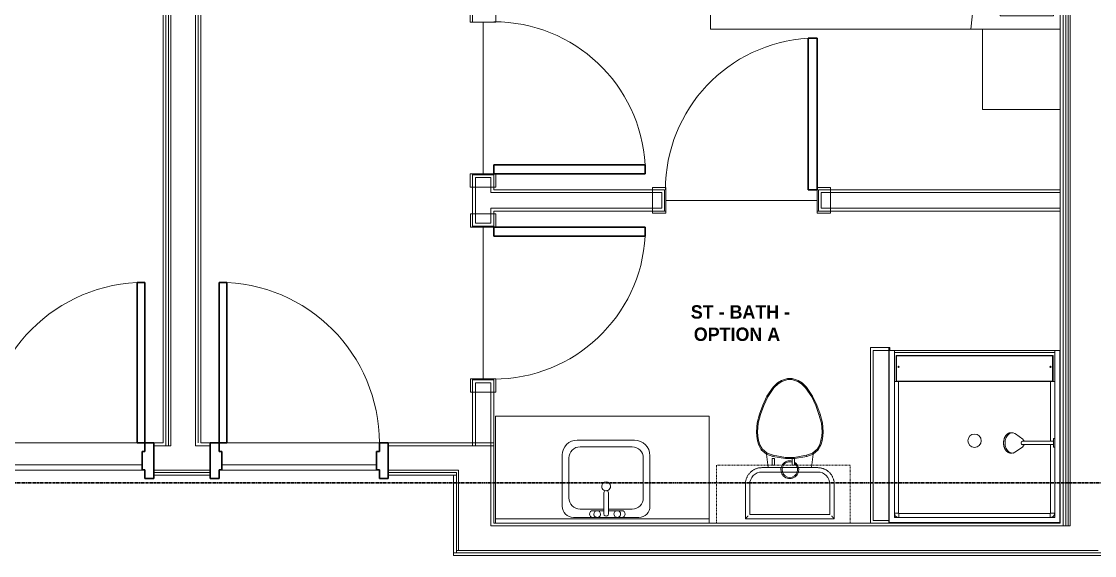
# Model space of a CAD drawing. Header units: inches. Extents: x -4093 to -1777, y 9773 to 12264.
# Drawn here: x -2750.8 to -2509.9, y 10450.9 to 10570.7 of the extents above; entities that cross this region are included whole.
import ezdxf

# ---------------------------------------------------------------- set-up
doc = ezdxf.new("R2010")
doc.units = ezdxf.units.IN
doc.header["$MEASUREMENT"] = 0
doc.linetypes.add('Dash', pattern=[0.25, 0.125, -0.125])
doc.linetypes.add('Grid Line 1_2_', pattern=[0.875, 0.5, -0.125, 0.125, -0.125])
for name, color, linetype, lineweight in [('0-1', 7, 'Continuous', 5), ('0-2', 7, 'Continuous', 9), ('0-3', 8, 'Continuous', 9), ('A-AREA-IDEN', 2, 'Continuous', 9), ('A-DOOR-1', 7, 'Continuous', 9), ('A-DOOR-2', 10, 'Continuous', 30), ('A-DOOR-FRAM-1', 10, 'Continuous', 30), ('A-FLOR-1', 7, 'Continuous', 9), ('A-FLOR-2', 192, 'Continuous', 9), ('A-WALL-1', 7, 'Continuous', 9), ('A-WALL-2', 250, 'Continuous', 18), ('I-FURN-1', 7, 'Continuous', 9), ('I-WALL-1', 7, 'Continuous', 9), ('P-SANR-FIXT-1', 7, 'Continuous', 9), ('Q-CASE-1', 7, 'Continuous', 9), ('Q-CASE-2', 7, 'Dash', 9), ('S-GRID-1', 1, 'Grid Line 1_2_', 30)]:
    doc.layers.add(name, color=color, linetype=linetype, lineweight=lineweight)
doc.styles.add('Century Gothic_B', font='GOTHICB.TTF', dxfattribs={"height": 3})

# ---------------------------------------------------------------- blocks, each defined once
blk = doc.blocks.new('SWING - SINGLE - FLUSH - SWING - FLUSH - 2-10 x 6-8 - PRIVACY-4346066-BACKGROUND - 3RD FLOOR')
at = {"layer": 'A-DOOR-1'}
for p, q in [((-17, 2.87), (-20, 2.87)), ((-20, 2.87), (-20, -2.38)), ((-17, -2.38), (-17, 2.87)), ((20, 2.87), (17, 2.87)), ((17, 2.87), (17, -2.38)), ((20, -2.38), (20, 2.87)), ((-20, -2.38), (-17, -2.38)), ((-17, -2.38), (-20, -2.38)), ((-20, -2.38), (-20, -2.88)), ((-17, -2.88), (-17, -2.38)), ((17, -2.38), (20, -2.38)), ((20, -2.38), (17, -2.38)), ((17, -2.38), (17, -2.88)), ((20, -2.88), (20, -2.38)), ((-20, -2.88), (-17, -2.88)), ((17, -2.88), (20, -2.88))]:
    blk.add_line(p, q, dxfattribs=at)
blk.add_arc((17, 2.37), 34.07, 93.3657, 180, dxfattribs=at)
at = {"layer": 'A-DOOR-2'}
for p, q in [((15, 2.37), (15, 36.38)), ((17, 36.38), (15, 36.38)), ((17, 2.37), (17, 36.38)), ((17, 2.37), (15, 2.37))]:
    blk.add_line(p, q, dxfattribs=at)
blk = doc.blocks.new('SWING - SINGLE - FLUSH - SWING - FLUSH - 2-10 x 6-8 - PRIVACY-4346067-BACKGROUND - 3RD FLOOR')
at = {"layer": 'A-DOOR-1'}
for p, q in [((-17, 2.87), (-20, 2.87)), ((-20, 2.87), (-20, -2.38)), ((-17, -2.38), (-17, 2.87)), ((20, 2.87), (17, 2.87)), ((17, 2.87), (17, -2.38)), ((20, -2.38), (20, 2.87)), ((-20, -2.38), (-17, -2.38)), ((-17, -2.38), (-20, -2.38)), ((-20, -2.38), (-20, -2.88)), ((-17, -2.88), (-17, -2.38)), ((17, -2.38), (20, -2.38)), ((20, -2.38), (17, -2.38)), ((17, -2.38), (17, -2.88)), ((20, -2.88), (20, -2.38)), ((-20, -2.88), (-17, -2.88)), ((17, -2.88), (20, -2.88))]:
    blk.add_line(p, q, dxfattribs=at)
blk.add_arc((17, 2.37), 34.07, 93.3657, 180, dxfattribs=at)
at = {"layer": 'A-DOOR-2'}
for p, q in [((15, 2.37), (15, 36.38)), ((17, 36.38), (15, 36.38)), ((17, 2.37), (17, 36.38)), ((17, 2.37), (15, 2.37))]:
    blk.add_line(p, q, dxfattribs=at)
blk = doc.blocks.new('Bed-Standard - Queen 60_ x 79_-4200936-BACKGROUND - 3RD FLOOR')
at = {"layer": 'I-FURN-1'}
for p, q in [((-19.31, 41.3), (40.69, 41.3)), ((-19.31, -37.2), (-19.31, 41.3)), ((40.69, 41.3), (40.69, -37.2)), ((40.69, -23.7), (-19.31, -17.13)), ((-16.31, -23.7), (37.69, -23.7)), ((-16.31, -35.7), (-16.31, -23.7)), ((37.69, -35.7), (37.69, -23.7)), ((-16.31, -35.7), (37.69, -35.7))]:
    blk.add_line(p, q, dxfattribs=at)
blk = doc.blocks.new('M_Sink Vanity-Square - 500 x 440mm-1352614-BACKGROUND - 3RD FLOOR')
at = {"layer": 'P-SANR-FIXT-1'}
for p, q in [((7.96, 7.09), (-6.72, 7.09)), ((0.12, 5.22), (-5.22, 5.22)), ((3.62, 7.09), (-2.88, 7.09)), ((-2.88, 5.59), (0.12, 5.59)), ((0.12, 6.33), (0.12, 1.59)), ((1.12, 6.33), (1.12, 1.59)), ((1.12, 5.59), (3.62, 5.59)), ((6.46, 5.22), (1.12, 5.22)), ((-9.22, 4.59), (-9.22, -6.73)), ((-7.72, 2.72), (-7.72, -6.23)), ((8.96, -6.23), (8.96, 2.72)), ((10.46, -6.91), (10.46, 4.59)), ((-5.22, -8.73), (6.46, -8.73)), ((-5.72, -10.23), (7.14, -10.23))]:
    blk.add_line(p, q, dxfattribs=at)
for centre, radius, start, end in [((-6.72, 4.59), 2.5, 90, 180), ((-5.22, 2.72), 2.5, 90, 180), ((-2.88, 6.34), 0.75, 90, 270), ((-1.88, 6.34), 0.75, 360, 180), ((-1.88, 6.34), 0.75, 180, 0), ((0.62, 6.33), 0.5, 360, 180), ((2.62, 6.34), 0.75, 360, 180), ((2.62, 6.34), 0.75, 180, 360), ((3.62, 6.34), 0.75, 270, 90), ((6.46, 2.72), 2.5, 0, 90), ((7.96, 4.59), 2.5, 360, 90), ((0.62, 0.13), 1, 360, 180), ((0.62, 0.13), 1, 180, 0), ((0.62, 1.59), 0.5, 180, 0), ((-5.72, -6.73), 3.5, 180, 270), ((-5.22, -6.23), 2.5, 180, 270), ((6.46, -6.23), 2.5, 270, 0), ((7.14, -6.91), 3.32, 270, 0)]:
    blk.add_arc(centre, radius, start, end, dxfattribs=at)
blk = doc.blocks.new('Toilet-Domestic-3D - Toilet-Domestic-3D-V23-BACKGROUND - 3RD FLOOR')
at = {"layer": 'P-SANR-FIXT-1'}
for p, q in [((-3.74, 10), (-5.13, 8)), ((-3.55, 9.84), (-4.91, 7.88)), ((-2.74, 11), (-3.74, 10)), ((-3.55, 9.84), (-3.74, 10)), ((-2.59, 10.8), (-3.55, 9.84)), ((-1.87, 11.5), (-2.74, 11)), ((-2.59, 10.8), (-2.74, 11)), ((-1.77, 11.27), (-2.59, 10.8)), ((-0.5, 12), (-1.87, 11.5)), ((-1.77, 11.27), (-1.87, 11.5)), ((-0.46, 11.75), (-1.77, 11.27)), ((-0.46, 11.75), (-0.5, 12)), ((0.5, 12), (-0.5, 12)), ((0.46, 11.75), (-0.46, 11.75)), ((0.46, 11.75), (0.5, 12)), ((1.77, 11.27), (0.46, 11.75)), ((1.87, 11.5), (0.5, 12)), ((1.77, 11.27), (1.87, 11.5)), ((2.59, 10.8), (1.77, 11.27)), ((2.74, 11), (1.87, 11.5)), ((2.59, 10.8), (2.74, 11)), ((3.55, 9.84), (2.59, 10.8)), ((3.74, 10), (2.74, 11)), ((3.55, 9.84), (3.74, 10)), ((4.91, 7.88), (3.55, 9.84)), ((5.13, 8), (3.74, 10)), ((-5.13, 8), (-6.06, 6)), ((-4.91, 7.88), (-5.83, 5.9)), ((-4.91, 7.88), (-5.13, 8)), ((4.91, 7.88), (5.13, 8)), ((5.83, 5.9), (4.91, 7.88)), ((6.06, 6), (5.13, 8)), ((-6.06, 6), (-6.79, 4)), ((-5.83, 5.9), (-6.55, 3.92)), ((-5.83, 5.9), (-6.06, 6)), ((5.83, 5.9), (6.06, 6)), ((6.55, 3.92), (5.83, 5.9)), ((6.79, 4), (6.06, 6)), ((-6.79, 4), (-7.33, 1.99)), ((-6.55, 3.92), (-7.08, 1.95)), ((-6.55, 3.92), (-6.79, 4)), ((6.55, 3.92), (6.79, 4)), ((7.08, 1.95), (6.55, 3.92)), ((7.33, 1.99), (6.79, 4)), ((-7.33, 1.99), (-7.5, 0)), ((-7.08, 1.95), (-7.33, 1.99)), ((-7.08, 1.95), (-7.25, 0)), ((7.08, 1.95), (7.33, 1.99)), ((7.25, 0), (7.08, 1.95)), ((7.5, 0), (7.33, 1.99)), ((-7.25, 0), (-7.5, 0)), ((-7.5, 0), (-7.41, -1)), ((-7.16, -0.96), (-7.41, -1)), ((-7.41, -1), (-7.24, -2)), ((-7.25, 0), (-7.16, -0.96)), ((-6.99, -1.95), (-7.24, -2)), ((-7.24, -2), (-6.97, -3)), ((-7.16, -0.96), (-6.99, -1.95)), ((-6.99, -1.95), (-6.73, -2.9)), ((6.73, -2.9), (6.99, -1.95)), ((6.97, -3), (7.24, -2)), ((6.99, -1.95), (7.16, -0.96)), ((6.99, -1.95), (7.24, -2)), ((7.16, -0.96), (7.25, 0)), ((7.16, -0.96), (7.41, -1)), ((7.24, -2), (7.41, -1)), ((7.25, 0), (7.5, 0)), ((7.41, -1), (7.5, 0)), ((-6.73, -2.9), (-6.97, -3)), ((-6.97, -3), (-6.4, -4)), ((-6.73, -2.9), (-6.21, -3.84)), ((-6.4, -4), (-6.21, -3.84)), ((-6.4, -4), (-5.21, -5)), ((-6.21, -3.84), (-5.08, -4.78)), ((-5.08, -4.78), (-5.21, -5)), ((-5.08, -4.78), (-3.77, -5.26)), ((3.77, -5.26), (5.08, -4.78)), ((5.08, -4.78), (6.21, -3.84)), ((5.08, -4.78), (5.21, -5)), ((5.21, -5), (6.4, -4)), ((6.21, -3.84), (6.73, -2.9)), ((6.21, -3.84), (6.4, -4)), ((6.4, -4), (6.97, -3)), ((6.73, -2.9), (6.97, -3)), ((-5.21, -5), (-4.86, -8.02)), ((-5.21, -5), (-3.84, -5.5)), ((-3.77, -5.26), (-3.84, -5.5)), ((-3.84, -5.5), (-1, -6)), ((-3.77, -5.26), (-0.98, -5.75)), ((-0.98, -5.75), (-1, -6)), ((-1, -6), (0.56, -6)), ((-0.98, -5.75), (0.98, -5.75)), ((0.98, -5.75), (3.77, -5.26)), ((0.98, -5.75), (1, -5.98)), ((1.05, -5.99), (3.84, -5.5)), ((3.77, -5.26), (3.84, -5.5)), ((3.84, -5.5), (5.21, -5)), ((4.86, -8.02), (5.21, -5)), ((6.25, -8.02), (-6.25, -8.02)), ((6.25, -9), (-6.25, -9)), ((6.25, -9), (-6.25, -9)), ((-9.98, -11.75), (-9.98, -19.48)), ((-9, -11.75), (-9, -18.5)), ((-9, -11.75), (-9, -18.5)), ((9, -18.5), (9, -11.75)), ((9, -18.5), (9, -11.75)), ((9.98, -19.48), (9.98, -11.75)), ((-9, -18.5), (9, -18.5)), ((-9, -18.5), (9, -18.5)), ((-9.98, -19.48), (-9.86, -19.36)), ((-9.98, -19.48), (9.98, -19.48)), ((9.86, -19.36), (9.98, -19.48))]:
    blk.add_line(p, q, dxfattribs=at)
at = {"layer": 'P-SANR-FIXT-1', "flags": 128}
for points in [[(-6.25, -8.02), (-6.4, -8.03), (-6.55, -8.03), (-6.7, -8.05), (-6.84, -8.07), (-6.99, -8.1), (-7.14, -8.13), (-7.28, -8.17), (-7.42, -8.21), (-7.56, -8.26), (-7.7, -8.32), (-7.84, -8.38), (-7.97, -8.44), (-8.1, -8.52), (-8.23, -8.59), (-8.35, -8.67), (-8.48, -8.76), (-8.59, -8.85), (-8.71, -8.95), (-8.82, -9.05), (-8.92, -9.15), (-9.03, -9.26), (-9.12, -9.38), (-9.22, -9.49), (-9.3, -9.61), (-9.39, -9.74), (-9.46, -9.86), (-9.54, -9.99), (-9.6, -10.13), (-9.67, -10.26), (-9.72, -10.4), (-9.78, -10.54), (-9.82, -10.68), (-9.86, -10.83), (-9.89, -10.97), (-9.92, -11.12), (-9.95, -11.26), (-9.96, -11.41), (-9.97, -11.56), (-9.98, -11.71), (-9.98, -11.75)], [(9.98, -11.75), (9.97, -11.6), (9.97, -11.45), (9.95, -11.3), (9.93, -11.16), (9.9, -11.01), (9.87, -10.86), (9.83, -10.72), (9.79, -10.58), (9.74, -10.44), (9.68, -10.3), (9.62, -10.16), (9.56, -10.03), (9.48, -9.9), (9.41, -9.77), (9.33, -9.65), (9.24, -9.52), (9.15, -9.41), (9.05, -9.29), (8.95, -9.18), (8.85, -9.08), (8.74, -8.97), (8.62, -8.88), (8.51, -8.78), (8.39, -8.7), (8.26, -8.61), (8.14, -8.54), (8.01, -8.46), (7.87, -8.4), (7.74, -8.33), (7.6, -8.28), (7.46, -8.22), (7.32, -8.18), (7.17, -8.14), (7.03, -8.11), (6.88, -8.08), (6.74, -8.05), (6.59, -8.04), (6.44, -8.03), (6.29, -8.02), (6.25, -8.02)]]:
    blk.add_lwpolyline(points, dxfattribs=at)
at = {"layer": 'P-SANR-FIXT-1'}
for centre, radius, start, end in [((0, -8.48), 2, 73.137, 0), ((0, -8.48), 1.75, 70.983, 0), ((0, -8.48), 2, 0, 57.9286), ((0, -8.48), 1.75, 0, 51.2446), ((-6.25, -11.75), 2.75, 90, 180), ((-6.25, -11.75), 2.75, 90, 180), ((6.25, -11.75), 2.75, 0, 90), ((6.25, -11.75), 2.75, 360, 90)]:
    blk.add_arc(centre, radius, start, end, dxfattribs=at)
for points, knots in [([(-9.86, -19.36), (-9.86, -19.36), (-9.85, -19.35), (-9.82, -19.32), (-9.8, -19.3), (-9.78, -19.28), (-9.75, -19.25), (-9.71, -19.21), (-9.66, -19.16), (-9.6, -19.1), (-9.55, -19.05), (-9.47, -18.97), (-9.41, -18.91), (-9.37, -18.87)], [0, 0, 0, 0, 0.166667, 0.25, 0.291667, 0.333333, 0.416667, 0.5, 0.583333, 0.666667, 0.75, 0.833333, 1, 1, 1, 1]), ([(9.37, -18.87), (9.41, -18.91), (9.47, -18.97), (9.55, -19.05), (9.6, -19.1), (9.66, -19.16), (9.71, -19.21), (9.75, -19.25), (9.78, -19.28), (9.8, -19.3), (9.82, -19.32), (9.85, -19.35), (9.86, -19.36), (9.86, -19.36)], [-1, -1, -1, -1, -0.833333, -0.75, -0.666667, -0.583333, -0.5, -0.416667, -0.333333, -0.291667, -0.25, -0.166667, 0, 0, 0, 0])]:
    blk.add_open_spline(points, degree=3, knots=knots, dxfattribs=at)
for points in [[(-9.98, -19.48), (-9.98, -19.48), (-9.98, -19.48), (-9.98, -19.48)], [(9.98, -19.48), (9.98, -19.48), (9.98, -19.48), (9.98, -19.48)]]:
    blk.add_open_spline(points, degree=3, dxfattribs=at)
blk = doc.blocks.new('Bath Vanity - Bath Vanity 48_-V24-BACKGROUND - 3RD FLOOR')
at = {"layer": 'Q-CASE-1'}
for p, q in [((-23.26, -1), (-23.26, -24)), ((24.74, -24), (24.74, -1)), ((-23.26, -24), (24.74, -24))]:
    blk.add_line(p, q, dxfattribs=at)
blk = doc.blocks.new('BATHROOM MIRROR - BATHROOM MIRROR 48_-3124766-BACKGROUND - 3RD FLOOR')
at = {"layer": 'Q-CASE-1'}
for p, q in [((24.74, 24), (-23.26, 24)), ((-23.26, 23), (-23.26, 24)), ((-23.26, 23), (24.74, 23)), ((24.74, 24), (24.74, 23))]:
    blk.add_line(p, q, dxfattribs=at)
blk = doc.blocks.new('300 Series Wall Hung Cabinet_326 - 30_-2909952-BACKGROUND - 3RD FLOOR')
at = {"layer": 'Q-CASE-1'}
for p, q in [((-2.5, -13.19), (-2.01, -13.19)), ((-2.5, -13.19), (-2.5, -14.69)), ((-2.01, -14.69), (-2.01, -13.19)), ((2, -13.19), (2.49, -13.19)), ((2, -13.19), (2, -14.69)), ((2.49, -14.69), (2.49, -13.19)), ((-2.5, -14.69), (-2.01, -14.69)), ((2, -14.69), (2.49, -14.69))]:
    blk.add_line(p, q, dxfattribs=at)
at = {"layer": 'Q-CASE-2'}
for p, q in [((15, -0.19), (-15, -0.19)), ((-15, -0.19), (-15, -13.19)), ((15, -13.19), (15, -0.19)), ((-15, -13.19), (15, -13.19))]:
    blk.add_line(p, q, dxfattribs=at)
blk = doc.blocks.new('SWING - SINGLE - FLUSH - SWING - FLUSH - 2-10 x 6-8 - PRIVACY-4346070-BACKGROUND - 3RD FLOOR')
at = {"layer": 'A-DOOR-1'}
for p, q in [((-20, 2.37), (-20, 2.87)), ((-20, 2.87), (-17, 2.87)), ((-17, 2.87), (-17, 2.37)), ((17, 2.37), (17, 2.87)), ((17, 2.87), (20, 2.87)), ((20, 2.87), (20, 2.37)), ((-20, 2.37), (-17, 2.37)), ((-20, -2.88), (-20, 2.37)), ((-17, 2.37), (-20, 2.37)), ((-17, 2.37), (-17, -2.88)), ((17, 2.37), (20, 2.37)), ((17, -2.88), (17, 2.37)), ((20, 2.37), (17, 2.37)), ((20, 2.37), (20, -2.88)), ((-17, -2.88), (-20, -2.88)), ((20, -2.88), (17, -2.88))]:
    blk.add_line(p, q, dxfattribs=at)
blk.add_arc((17, -2.38), 34.07, 180, 266.6343, dxfattribs=at)
at = {"layer": 'A-DOOR-2'}
for p, q in [((15, -2.38), (15, -36.38)), ((17, -2.38), (15, -2.38)), ((17, -2.38), (17, -36.38)), ((17, -36.38), (15, -36.38))]:
    blk.add_line(p, q, dxfattribs=at)
blk = doc.blocks.new('Table-Night Stand - 18_ x 18_ x 24_-V26-BACKGROUND - 3RD FLOOR')
at = {"layer": 'I-FURN-1'}
for p, q in [((0.15, 0), (18.15, 0)), ((0.15, -17.5), (0.15, 0))]:
    blk.add_line(p, q, dxfattribs=at)
blk = doc.blocks.new('The Shower - The Shower-V92-BACKGROUND - 3RD FLOOR')
at = {"layer": 'P-SANR-FIXT-1'}
for p, q in [((0, 39.25), (0.12, 39.25)), ((0, 0.5), (0, 39.25)), ((1.25, 39.25), (0.12, 39.25)), ((0.12, 0.62), (0.12, 39.25)), ((1.25, 39.25), (37.25, 39.25)), ((1.25, 38.75), (1.25, 39.25)), ((1.25, 1.75), (1.25, 39.25)), ((37.25, 38.75), (1.25, 38.75)), ((37.25, 39.25), (37.25, 38.75)), ((38.38, 39.25), (37.25, 39.25)), ((37.25, 39.25), (37.25, 19.48)), ((38.38, 39.25), (38.5, 39.25)), ((38.38, 39.25), (38.38, 0.62)), ((38.5, 39.25), (38.5, 0.5)), ((1.62, 38.13), (1.62, 32.27)), ((36.88, 38.13), (1.62, 38.13)), ((36.75, 38), (1.75, 38)), ((1.75, 38), (1.75, 32.38)), ((36.75, 32.38), (36.75, 38)), ((36.88, 32.27), (36.88, 38.13)), ((1.75, 32.38), (36.75, 32.38)), ((2.2, 2.75), (2.2, 32.27)), ((36.3, 32.27), (2.2, 32.27)), ((36.3, 18.89), (36.3, 32.27)), ((36.3, 2.75), (36.3, 18.11)), ((37.25, 17.52), (37.25, 1.75)), ((1.28, 2.51), (1.3, 2.43)), ((2.25, 2.7), (36.25, 2.7)), ((37.2, 2.43), (37.22, 2.51)), ((38.5, 0.5), (0, 0.5)), ((38.38, 0.62), (0.12, 0.62)), ((37.25, 1.75), (1.25, 1.75)), ((1.37, 2.28), (1.38, 2.26)), ((1.4, 2.23), (1.42, 2.2)), ((1.51, 2.08), (1.58, 2.01)), ((1.7, 1.92), (1.73, 1.9)), ((1.93, 1.8), (2.01, 1.78)), ((2.25, 1.75), (2.25, 1.77)), ((2.25, 1.77), (36.25, 1.77)), ((36.25, 1.75), (36.25, 1.77)), ((36.49, 1.78), (36.57, 1.8)), ((36.77, 1.9), (36.79, 1.91)), ((36.92, 2.01), (36.99, 2.08)), ((37.08, 2.2), (37.1, 2.23)), ((37.12, 2.26), (37.13, 2.28))]:
    blk.add_line(p, q, dxfattribs=at)
blk.add_circle((19.25, 19), 1.5, dxfattribs=at)
for centre, radius, start, end in [((2.2, 35.56), 0.125, 0, 180), ((2.2, 35.56), 0.125, 180, 0), ((36.3, 35.56), 0.125, 0, 180), ((36.3, 35.56), 0.125, 180, 0), ((2.25, 2.75), 1, 180, 270), ((36.25, 2.75), 1, 270, 0)]:
    blk.add_arc(centre, radius, start, end, dxfattribs=at)
for centre, major_axis, start_param, end_param in [((2.2, 32.28), (-0.95, 0), 0, 1.570796), ((36.3, 32.28), (0.95, 0), 4.712389, 6.283185)]:
    blk.add_ellipse(centre, major_axis=major_axis, ratio=0.019505, start_param=start_param, end_param=end_param, dxfattribs=at)
for points, knots in [([(1.25, 2.77), (1.25, 2.77), (1.27, 2.76), (1.4, 2.76), (1.64, 2.75), (1.95, 2.75), (2.12, 2.75), (2.2, 2.75)], [-1, -1, -1, -1, -0.833333, -0.666667, -0.333333, -0.166667, 0, 0, 0, 0]), ([(1.25, 2.77), (1.25, 2.7), (1.26, 2.57), (1.34, 2.32), (1.52, 2.04), (1.8, 1.86), (2.05, 1.78), (2.18, 1.77), (2.25, 1.77)], [-1, -1, -1, -1, -0.875, -0.75, -0.5, -0.25, -0.125, 0, 0, 0, 0]), ([(2.2, 2.75), (2.2, 2.74), (2.2, 2.74), (2.2, 2.73), (2.21, 2.72), (2.21, 2.72), (2.22, 2.71), (2.23, 2.71), (2.24, 2.7), (2.24, 2.7), (2.25, 2.7), (2.25, 2.7)], [-1, -1, -1, -1, -0.833333, -0.75, -0.666667, -0.583333, -0.416667, -0.291667, -0.208333, -0.083333, 0, 0, 0, 0]), ([(36.25, 1.77), (36.32, 1.77), (36.45, 1.78), (36.7, 1.86), (36.98, 2.04), (37.16, 2.32), (37.24, 2.57), (37.25, 2.7), (37.25, 2.77)], [-1, -1, -1, -1, -0.875, -0.75, -0.5, -0.25, -0.125, 0, 0, 0, 0]), ([(36.25, 2.7), (36.26, 2.7), (36.26, 2.7), (36.27, 2.7), (36.28, 2.71), (36.28, 2.71), (36.29, 2.72), (36.29, 2.73), (36.3, 2.74), (36.3, 2.74), (36.3, 2.75), (36.3, 2.75)], [-1, -1, -1, -1, -0.833333, -0.75, -0.666667, -0.583333, -0.416667, -0.291667, -0.208333, -0.083333, 0, 0, 0, 0]), ([(36.25, 1.8), (36.25, 1.82), (36.25, 1.91), (36.25, 2.14), (36.25, 2.45), (36.25, 2.62), (36.25, 2.7)], [-0.8333333, -0.8333333, -0.8333333, -0.8333333, -0.6666667, -0.3333333, -0.1666667, 0, 0, 0, 0]), ([(37.19, 2.42), (37.18, 2.38), (37.16, 2.33), (37.13, 2.27), (37.12, 2.25)], [0.2174647, 0.2174647, 0.2174647, 0.2174647, 0.2857143, 0.3333068, 0.3333068, 0.3333068, 0.3333068]), ([(1.59, 2), (1.54, 2.04), (1.47, 2.12), (1.41, 2.21), (1.38, 2.25)], [0.4611793, 0.4611793, 0.4611793, 0.4611793, 0.5714286, 0.6665731, 0.6665731, 0.6665731, 0.6665731]), ([(2.25, 1.75), (2.17, 1.75), (2.03, 1.77), (1.86, 1.82), (1.77, 1.87), (1.75, 1.88)], [0, 0, 0, 0, 0.1428571, 0.2857143, 0.3333068, 0.3333068, 0.3333068, 0.3333068]), ([(36.75, 1.88), (36.7, 1.85), (36.59, 1.8), (36.42, 1.76), (36.31, 1.75), (36.25, 1.75)], [0.6666667, 0.6666667, 0.6666667, 0.6666667, 0.7857143, 0.8928571, 1, 1, 1, 1]), ([(37.01, 2.1), (36.97, 2.05), (36.89, 1.97), (36.79, 1.91), (36.75, 1.88)], [0.4475924, 0.4475924, 0.4475924, 0.4475924, 0.5714286, 0.6665731, 0.6665731, 0.6665731, 0.6665731])]:
    blk.add_open_spline(points, degree=3, knots=knots, dxfattribs=at)
for points in [[(1.25, 2.71), (1.25, 2.72), (1.25, 2.74), (1.25, 2.75)], [(2.25, 1.8), (2.25, 1.82), (2.25, 1.88), (2.25, 2.03), (2.25, 2.22), (2.25, 2.45), (2.25, 2.62), (2.25, 2.7)], [(37.25, 2.77), (37.25, 2.77), (37.23, 2.76), (37.13, 2.76), (36.98, 2.76), (36.78, 2.75), (36.55, 2.75), (36.38, 2.75), (36.3, 2.75)], [(37.25, 2.75), (37.25, 2.72), (37.25, 2.7), (37.25, 2.67)], [(1.38, 2.25), (1.37, 2.27), (1.36, 2.3), (1.35, 2.32)], [(1.75, 1.88), (1.71, 1.91), (1.67, 1.94), (1.63, 1.97)], [(37.12, 2.25), (37.09, 2.21), (37.07, 2.18), (37.04, 2.14)]]:
    blk.add_open_spline(points, degree=3, dxfattribs=at)
blk = doc.blocks.new('Shower Head - Shower Head-3265626-BACKGROUND - 3RD FLOOR')
at = {"layer": 'P-SANR-FIXT-1'}
for p, q in [((-0.98, 0), (-0.98, -0.26)), ((-0.98, 0), (0.98, 0)), ((0.98, -0.26), (-0.98, -0.26)), ((-0.39, -0.26), (-0.39, -1)), ((0.39, -1), (0.39, -0.26)), ((0.98, -0.26), (0.98, 0)), ((-0.84, -7.19), (-2.02, -8.78)), ((-0.39, -6.01), (-0.39, -7.27)), ((0.39, -7.27), (0.39, -6.01)), ((2.02, -8.78), (0.84, -7.19)), ((-2.28, -9.54), (-2.28, -9.81)), ((2.28, -9.81), (2.28, -9.54))]:
    blk.add_line(p, q, dxfattribs=at)
at = {"layer": 'P-SANR-FIXT-1', "flags": 128}
for points in [[(-0.39, -1), (-0.39, -1.29), (-0.39, -1.57), (-0.39, -1.85), (-0.39, -2.13), (-0.39, -2.41), (-0.39, -2.69), (-0.39, -2.96), (-0.39, -3.23), (-0.39, -3.5), (-0.39, -3.76), (-0.39, -4.02), (-0.39, -4.27), (-0.39, -4.52), (-0.39, -4.77), (-0.39, -5), (-0.39, -5.23), (-0.39, -5.46), (-0.39, -5.67), (-0.39, -5.88), (-0.39, -6.01)], [(0.39, -6.01), (0.39, -5.81), (0.39, -5.6), (0.39, -5.38), (0.39, -5.15), (0.39, -4.92), (0.39, -4.68), (0.39, -4.43), (0.39, -4.18), (0.39, -3.93), (0.39, -3.67), (0.39, -3.4), (0.39, -3.13), (0.39, -2.86), (0.39, -2.59), (0.39, -2.31), (0.39, -2.03), (0.39, -1.75), (0.39, -1.46), (0.39, -1.18), (0.39, -1)], [(-0.39, -6.87), (-0.43, -6.88), (-0.46, -6.9), (-0.49, -6.91), (-0.52, -6.93), (-0.55, -6.94), (-0.58, -6.96), (-0.61, -6.98), (-0.64, -7), (-0.67, -7.03), (-0.7, -7.05), (-0.73, -7.07), (-0.76, -7.1), (-0.78, -7.13), (-0.81, -7.16), (-0.83, -7.19), (-0.84, -7.19)], [(0.84, -7.19), (0.81, -7.16), (0.79, -7.13), (0.76, -7.1), (0.73, -7.08), (0.7, -7.05), (0.68, -7.03), (0.65, -7.01), (0.62, -6.98), (0.59, -6.97), (0.56, -6.95), (0.53, -6.93), (0.49, -6.91), (0.46, -6.9), (0.43, -6.89), (0.4, -6.87)], [(-2.28, -9.81), (-2.28, -9.88), (-2.28, -9.95), (-2.27, -10.02), (-2.25, -10.09), (-2.24, -10.16), (-2.21, -10.23), (-2.19, -10.3), (-2.16, -10.36), (-2.13, -10.43), (-2.09, -10.49), (-2.05, -10.55), (-2.01, -10.61), (-1.97, -10.67), (-1.92, -10.73), (-1.86, -10.79), (-1.81, -10.84), (-1.75, -10.89), (-1.69, -10.94), (-1.63, -10.99), (-1.57, -11.04), (-1.5, -11.08), (-1.43, -11.12), (-1.36, -11.16), (-1.28, -11.2), (-1.21, -11.24), (-1.13, -11.27), (-1.05, -11.3), (-0.97, -11.33), (-0.89, -11.36), (-0.81, -11.38), (-0.72, -11.4), (-0.64, -11.42), (-0.55, -11.44), (-0.47, -11.45), (-0.38, -11.46), (-0.29, -11.47), (-0.2, -11.48), (-0.11, -11.49), (-0.02, -11.49), (0, -11.49)], [(0, -11.49), (0.09, -11.49), (0.18, -11.48), (0.27, -11.48), (0.35, -11.47), (0.44, -11.46), (0.53, -11.44), (0.62, -11.43), (0.7, -11.41), (0.79, -11.39), (0.87, -11.36), (0.95, -11.34), (1.03, -11.31), (1.11, -11.28), (1.19, -11.25), (1.26, -11.21), (1.34, -11.17), (1.41, -11.13), (1.48, -11.09), (1.55, -11.05), (1.61, -11), (1.68, -10.95), (1.74, -10.9), (1.8, -10.85), (1.85, -10.8), (1.9, -10.74), (1.95, -10.69), (2, -10.63), (2.04, -10.57), (2.08, -10.51), (2.12, -10.44), (2.15, -10.38), (2.18, -10.31), (2.21, -10.25), (2.23, -10.18), (2.25, -10.11), (2.26, -10.04), (2.27, -9.97), (2.28, -9.9), (2.28, -9.83), (2.28, -9.81)]]:
    blk.add_lwpolyline(points, dxfattribs=at)
at = {"layer": 'P-SANR-FIXT-1'}
for centre, major_axis, start_param, end_param in [((0, -9.54), (2.28, 0), 2.468394, 4.712389), ((0, -7.27), (0.394, 0), 3.141593, 4.712389), ((0, -7.27), (-0.394, 0), 1.570796, 3.141593), ((0, -9.54), (-2.28, 0), 1.570796, 3.814791)]:
    blk.add_ellipse(centre, major_axis=major_axis, ratio=0.707107, start_param=start_param, end_param=end_param, dxfattribs=at)
blk = doc.blocks.new('CTR - 1st Phase - Unit Layouts_rvt-1-BACKGROUND - 3RD FLOOR')
at = {"layer": 'A-FLOR-1'}
for p, q in [((-2647.12, 10570.53), (-2647.12, 10536.53)), ((-2606.12, 10530.53), (-2572.12, 10530.53)), ((-2572.12, 10530.53), (-2606.12, 10530.53)), ((-2647.12, 10524.53), (-2647.12, 10490.53)), ((-2759.04, 10476.16), (-2724.79, 10476.16)), ((-2704.66, 10476.16), (-2670.41, 10476.16))]:
    blk.add_line(p, q, dxfattribs=at)
at = {"layer": 'A-WALL-1'}
for p, q in [((-2644.75, 10536.28), (-2649.5, 10536.28)), ((-2649.5, 10536.28), (-2649.5, 10524.78)), ((-2644.75, 10532.91), (-2644.75, 10536.28)), ((-2606.37, 10532.91), (-2644.75, 10532.91)), ((-2606.37, 10528.16), (-2606.37, 10532.91)), ((-2517.56, 10532.91), (-2571.87, 10532.91)), ((-2571.87, 10532.91), (-2571.87, 10528.16)), ((-2517.56, 10528.16), (-2517.56, 10532.91)), ((-2644.75, 10524.78), (-2644.75, 10528.16)), ((-2644.75, 10528.16), (-2606.37, 10528.16)), ((-2571.87, 10528.16), (-2517.56, 10528.16)), ((-2649.5, 10524.78), (-2644.75, 10524.78)), ((-2559.56, 10497.53), (-2560.19, 10497.53)), ((-2560.19, 10497.53), (-2560.19, 10458.16)), ((-2556.06, 10497.53), (-2559.56, 10497.53)), ((-2555.81, 10497.53), (-2556.06, 10497.53)), ((-2555.81, 10496.91), (-2555.81, 10497.53)), ((-2644.75, 10490.28), (-2649.5, 10490.28)), ((-2649.5, 10490.28), (-2649.5, 10475.54)), ((-2644.75, 10475.54), (-2644.75, 10490.28)), ((-2649.5, 10475.54), (-2644.75, 10475.54)), ((-2560.19, 10458.16), (-2559.56, 10458.16)), ((-2559.56, 10458.16), (-2556.06, 10458.16))]:
    blk.add_line(p, q, dxfattribs=at)
at = {"layer": 'A-WALL-2'}
for p, q in [((-2648.87, 10535.66), (-2648.87, 10525.41)), ((-2647.12, 10535.66), (-2648.87, 10535.66)), ((-2645.37, 10535.66), (-2647.12, 10535.66)), ((-2645.37, 10532.28), (-2645.37, 10535.66)), ((-2645.37, 10532.28), (-2644.75, 10532.28)), ((-2607, 10532.28), (-2644.75, 10532.28)), ((-2607, 10530.53), (-2607, 10532.28)), ((-2517.56, 10532.28), (-2571.25, 10532.28)), ((-2571.25, 10532.28), (-2571.25, 10530.53)), ((-2607, 10528.78), (-2607, 10530.53)), ((-2571.25, 10530.53), (-2571.25, 10528.78)), ((-2645.37, 10525.41), (-2645.37, 10528.78)), ((-2645.37, 10528.78), (-2644.75, 10528.78)), ((-2644.75, 10528.78), (-2607, 10528.78)), ((-2571.25, 10528.78), (-2517.56, 10528.78)), ((-2648.87, 10525.41), (-2647.12, 10525.41)), ((-2647.12, 10525.41), (-2645.37, 10525.41)), ((-2556.06, 10496.91), (-2559.56, 10496.91)), ((-2559.56, 10496.91), (-2559.56, 10458.78)), ((-2556.06, 10497.53), (-2556.06, 10496.91)), ((-2556.06, 10497.53), (-2556.06, 10496.91)), ((-2648.87, 10489.66), (-2648.87, 10475.54)), ((-2647.12, 10489.66), (-2648.87, 10489.66)), ((-2645.37, 10489.66), (-2647.12, 10489.66)), ((-2645.37, 10475.54), (-2645.37, 10489.66)), ((-2559.56, 10458.78), (-2556.06, 10458.78))]:
    blk.add_line(p, q, dxfattribs=at)
at = {"layer": '0-2'}
for name, p, rotation in [('Bed-Standard - Queen 60_ x 79_-4200936-BACKGROUND - 3RD FLOOR', (-2554.76, 10588.22), 89.99999999997127), ('SWING - SINGLE - FLUSH - SWING - FLUSH - 2-10 x 6-8 - PRIVACY-4346066-BACKGROUND - 3RD FLOOR', (-2647.12, 10553.53), 269.9999999999666), ('Table-Night Stand - 18_ x 18_ x 24_-V26-BACKGROUND - 3RD FLOOR', (-2535.06, 10550.76), 89.99999999997127), ('SWING - SINGLE - FLUSH - SWING - FLUSH - 2-10 x 6-8 - PRIVACY-4346070-BACKGROUND - 3RD FLOOR', (-2647.12, 10507.53), 89.99999999996668), ('Bath Vanity - Bath Vanity 48_-V24-BACKGROUND - 3RD FLOOR', (-2619.64, 10458.16), 180), ('Shower Head - Shower Head-3265626-BACKGROUND - 3RD FLOOR', (-2518.81, 10476.16), 270.0000000000808), ('M_Sink Vanity-Square - 500 x 440mm-1352614-BACKGROUND - 3RD FLOOR', (-2618.89, 10466.56), 180), ('300 Series Wall Hung Cabinet_326 - 30_-2909952-BACKGROUND - 3RD FLOOR', (-2579.73, 10457.98), 180), ('BATHROOM MIRROR - BATHROOM MIRROR 48_-3124766-BACKGROUND - 3RD FLOOR', (-2619.64, 10482.16), 180)]:
    blk.add_blockref(name, p, dxfattribs=dict(at, rotation=rotation))
for name, p in [('SWING - SINGLE - FLUSH - SWING - FLUSH - 2-10 x 6-8 - PRIVACY-4346067-BACKGROUND - 3RD FLOOR', (-2589.12, 10530.53)), ('The Shower - The Shower-V92-BACKGROUND - 3RD FLOOR', (-2556.06, 10457.66)), ('Toilet-Domestic-3D - Toilet-Domestic-3D-V23-BACKGROUND - 3RD FLOOR', (-2578.28, 10478.64))]:
    blk.add_blockref(name, p, dxfattribs=at)
blk = doc.blocks.new('HOLLOW METAL - UNIT DOOR-2191978-BACKGROUND - 3RD FLOOR')
at = {"layer": 'A-DOOR-1'}
blk.add_arc((18, 3.875), 36, 90, 180, dxfattribs=at)
at = {"layer": 'A-DOOR-2'}
for p, q in [((18, 39.875), (16.25, 39.875)), ((16.25, 39.875), (16.25, 3.875)), ((18, 3.875), (18, 39.875)), ((16.25, 3.875), (18, 3.875))]:
    blk.add_line(p, q, dxfattribs=at)
at = {"layer": 'A-DOOR-FRAM-1'}
for p, q in [((-18, 3.875), (-20, 3.875)), ((-20, 3.875), (-20, -4.125)), ((-18, 1.9375), (-18, 3.875)), ((18, 3.875), (18, 1.9375)), ((20, 3.875), (18, 3.875)), ((20, -4.125), (20, 3.875)), ((-17.375, 1.9375), (-18, 1.9375)), ((-17.375, -2.1875), (-17.375, 1.9375)), ((18, 1.9375), (17.375, 1.9375)), ((17.375, 1.9375), (17.375, -2.1875)), ((-18, -4.125), (-18, -2.1875)), ((-18, -2.1875), (-17.375, -2.1875)), ((17.375, -2.1875), (18, -2.1875)), ((18, -2.1875), (18, -4.125)), ((-20, -4.125), (-18, -4.125)), ((18, -4.125), (20, -4.125))]:
    blk.add_line(p, q, dxfattribs=at)
blk = doc.blocks.new('HOLLOW METAL - UNIT DOOR-2191977-BACKGROUND - 3RD FLOOR')
at = {"layer": 'A-DOOR-1'}
blk.add_arc((18, -3.875), 36, 180, 270, dxfattribs=at)
at = {"layer": 'A-DOOR-2'}
for p, q in [((16.25, -3.875), (18, -3.875)), ((16.25, -39.875), (16.25, -3.875)), ((18, -3.875), (18, -39.875)), ((18, -39.875), (16.25, -39.875))]:
    blk.add_line(p, q, dxfattribs=at)
at = {"layer": 'A-DOOR-FRAM-1'}
for p, q in [((-20, 4.125), (-18, 4.125)), ((-20, -3.875), (-20, 4.125)), ((-18, 4.125), (-18, 2.1875)), ((18, 4.125), (20, 4.125)), ((18, 2.1875), (18, 4.125)), ((20, 4.125), (20, -3.875)), ((-18, 2.1875), (-17.375, 2.1875)), ((-17.375, 2.1875), (-17.375, -1.9375)), ((17.375, 2.1875), (18, 2.1875)), ((17.375, -1.9375), (17.375, 2.1875)), ((-18, -1.9375), (-18, -3.875)), ((-17.375, -1.9375), (-18, -1.9375)), ((18, -1.9375), (17.375, -1.9375)), ((18, -3.875), (18, -1.9375)), ((-18, -3.875), (-20, -3.875)), ((20, -3.875), (18, -3.875))]:
    blk.add_line(p, q, dxfattribs=at)
blk = doc.blocks.new('CTR - 1st Phase - Common Walls_rvt-1-BACKGROUND - 3RD FLOOR')
at = {"layer": 'A-WALL-2'}
for p, q in [((-2718.35, 10843.14), (-2718.35, 10476.16)), ((-2717.72, 10843.14), (-2717.72, 10476.16)), ((-2717.22, 10843.14), (-2717.22, 10476.16)), ((-2711.72, 10843.14), (-2711.72, 10476.16)), ((-2711.1, 10843.14), (-2711.1, 10476.16)), ((-2516.94, 10843.14), (-2516.94, 10458.16)), ((-2516.31, 10843.14), (-2516.31, 10458.16)), ((-2515.81, 10843.14), (-2515.81, 10458.16)), ((-2515.31, 10843.14), (-2515.31, 10458.16)), ((-2718.35, 10475.54), (-2718.35, 10476.16)), ((-2717.72, 10475.54), (-2717.72, 10476.16)), ((-2717.22, 10475.54), (-2717.22, 10476.16)), ((-2711.72, 10475.54), (-2711.72, 10476.16)), ((-2718.97, 10475.54), (-2721.04, 10475.54)), ((-2718.97, 10475.54), (-2718.35, 10475.54)), ((-2718.35, 10475.54), (-2717.72, 10475.54)), ((-2717.72, 10475.54), (-2717.22, 10475.54)), ((-2711.72, 10475.54), (-2708.41, 10475.54)), ((-2668.41, 10475.54), (-2653.75, 10475.54)), ((-2653.75, 10475.54), (-2652.62, 10475.54)), ((-2652.62, 10475.54), (-2645.37, 10475.54)), ((-2645.37, 10457.54), (-2645.37, 10475.54)), ((-2718.97, 10470.04), (-2721.04, 10470.04)), ((-2718.97, 10469.54), (-2721.04, 10469.54)), ((-2718.97, 10470.04), (-2717.72, 10470.04)), ((-2718.97, 10469.54), (-2718.35, 10469.54)), ((-2718.35, 10469.54), (-2717.72, 10469.54)), ((-2717.72, 10470.04), (-2717.22, 10470.04)), ((-2717.72, 10469.54), (-2717.22, 10469.54)), ((-2717.22, 10470.04), (-2708.41, 10470.04)), ((-2717.22, 10469.54), (-2708.41, 10469.54)), ((-2668.41, 10470.04), (-2653.75, 10470.04)), ((-2668.41, 10469.54), (-2653.75, 10469.54)), ((-2653.75, 10470.04), (-2653.12, 10470.04)), ((-2653.75, 10469.54), (-2653.12, 10469.54)), ((-2653.75, 10468.91), (-2653.12, 10468.91)), ((-2653.12, 10470.04), (-2652.62, 10470.04)), ((-2653.12, 10469.54), (-2653.12, 10468.91)), ((-2653.12, 10468.91), (-2653.12, 10469.54)), ((-2653.12, 10452.04), (-2653.12, 10468.91)), ((-2652.62, 10452.04), (-2652.62, 10470.04)), ((-2644.75, 10457.54), (-2645.37, 10457.54)), ((-2516.94, 10457.54), (-2644.75, 10457.54)), ((-2516.94, 10458.16), (-2516.94, 10457.54)), ((-2516.31, 10457.54), (-2516.94, 10457.54)), ((-2516.31, 10457.54), (-2516.94, 10457.54)), ((-2516.31, 10458.16), (-2516.31, 10457.54)), ((-2515.81, 10457.54), (-2516.31, 10457.54)), ((-2515.81, 10457.54), (-2516.31, 10457.54)), ((-2515.81, 10458.16), (-2515.81, 10457.54)), ((-2515.31, 10457.54), (-2515.81, 10457.54)), ((-2515.31, 10457.54), (-2515.81, 10457.54)), ((-2515.31, 10458.16), (-2515.31, 10457.54)), ((-2652.62, 10452.04), (-2653.12, 10452.04)), ((-2653.12, 10451.54), (-2653.12, 10452.04)), ((-2653.12, 10451.54), (-2653.12, 10452.04)), ((-2645.37, 10452.04), (-2652.62, 10452.04)), ((-2644.75, 10452.04), (-2645.37, 10452.04)), ((-2509.93, 10452.04), (-2644.75, 10452.04)), ((-2509.05, 10452.04), (-2509.93, 10452.04)), ((-2653.12, 10451.54), (-2653.75, 10451.54)), ((-2644.75, 10451.54), (-2653.12, 10451.54)), ((-2510.43, 10451.54), (-2644.75, 10451.54)), ((-2501.77, 10451.54), (-2510.43, 10451.54))]:
    blk.add_line(p, q, dxfattribs=at)
at = {"layer": 'I-WALL-1'}
for p, q in [((-2718.97, 10843.14), (-2718.97, 10476.16)), ((-2710.47, 10476.16), (-2710.47, 10843.14)), ((-2517.56, 10843.14), (-2517.56, 10496.91)), ((-2718.97, 10476.16), (-2721.04, 10476.16)), ((-2708.41, 10476.16), (-2710.47, 10476.16)), ((-2653.75, 10476.16), (-2668.41, 10476.16)), ((-2645.37, 10476.16), (-2653.75, 10476.16)), ((-2644.75, 10476.16), (-2645.37, 10476.16)), ((-2644.75, 10458.16), (-2644.75, 10476.16)), ((-2721.04, 10468.91), (-2718.97, 10468.91)), ((-2718.97, 10468.91), (-2718.35, 10468.91)), ((-2718.35, 10468.91), (-2708.41, 10468.91)), ((-2668.41, 10468.91), (-2653.75, 10468.91)), ((-2653.75, 10468.91), (-2653.75, 10451.54)), ((-2644.37, 10458.16), (-2644.75, 10458.16)), ((-2556.06, 10458.16), (-2596.37, 10458.16)), ((-2653.75, 10451.54), (-2653.75, 10450.91)), ((-2653.75, 10450.91), (-2644.75, 10450.91)), ((-2644.75, 10450.91), (-2511.06, 10450.91)), ((-2511.06, 10450.91), (-2501.69, 10450.91))]:
    blk.add_line(p, q, dxfattribs=at)
at = {"layer": '0-3'}
blk.add_blockref('HOLLOW METAL - UNIT DOOR-2191978-BACKGROUND - 3RD FLOOR', (-2741.04, 10472.29), dxfattribs=at)
at = {"layer": '0-3', "rotation": 180}
blk.add_blockref('HOLLOW METAL - UNIT DOOR-2191977-BACKGROUND - 3RD FLOOR', (-2688.41, 10472.29), dxfattribs=at)
blk = doc.blocks.new('CTR - 1st Phase - Structure_rvt-1-BACKGROUND - 3RD FLOOR')
at = {"layer": 'S-GRID-1'}
blk.add_line((-1777.25, 10467.19), (-4076.95, 10467.19), dxfattribs=at)

msp = doc.modelspace()

# ---------------------------------------------------------------- linework, layer by layer
at = {"layer": 'A-FLOR-2'}
for p, q in [((-2758.41, 10471.24), (-2723.66, 10471.24)), ((-2705.79, 10471.24), (-2671.04, 10471.24)), ((-2723.04, 10470.04), (-2759.04, 10470.04)), ((-2670.41, 10470.04), (-2706.41, 10470.04))]:
    msp.add_line(p, q, dxfattribs=at)

# ---------------------------------------------------------------- block references
at = {"layer": '0-1'}
for name in ['CTR - 1st Phase - Structure_rvt-1-BACKGROUND - 3RD FLOOR', 'CTR - 1st Phase - Unit Layouts_rvt-1-BACKGROUND - 3RD FLOOR', 'CTR - 1st Phase - Common Walls_rvt-1-BACKGROUND - 3RD FLOOR']:
    msp.add_blockref(name, (0, 0), dxfattribs=at)

# ---------------------------------------------------------------- texts
at = {"layer": 'A-AREA-IDEN', "char_height": 3, "attachment_point": 1, "style": 'Century Gothic_B'}
for s, insert, width in [('ST - BATH -', (-2600.5, 10507.03), 25.856), ('OPTION A', (-2599.83, 10502.03), 24.24)]:
    msp.add_mtext(s, dxfattribs=dict(at, insert=insert, width=width))

doc.saveas('drawing.dxf')
